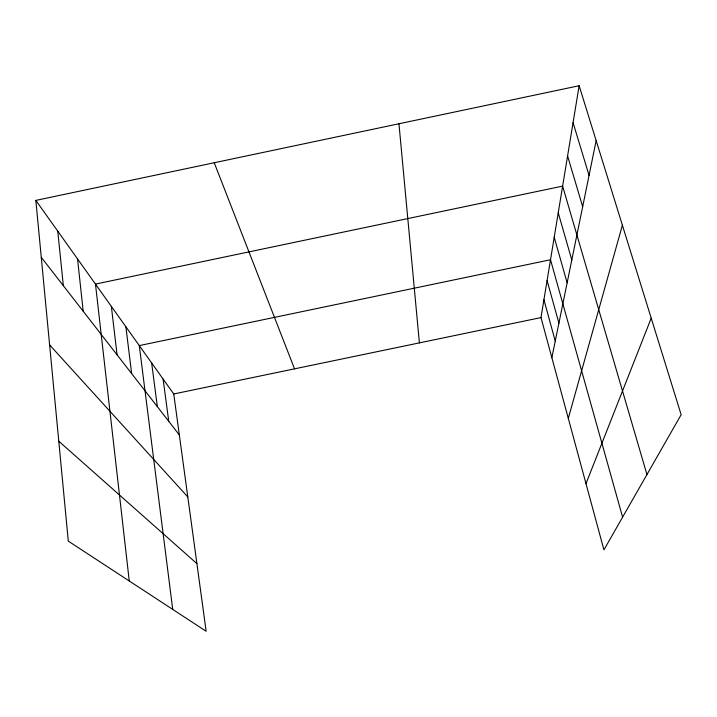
<?xml version="1.0" encoding="UTF-8"?>
<svg xmlns="http://www.w3.org/2000/svg" width="717" height="717" viewBox="0 0 717 717"><rect width="100%" height="100%" fill="white"/><g stroke="black" fill="none" stroke-linecap="round" stroke-linejoin="round"><path stroke-width="1.08" d="M579.139 85.735L681.15 414.704L603.929 549.858L540.994 317.586L579.139 85.735L35.85 200.393L68.294 541.12L206.146 631.265L173.738 393.974L35.85 200.393M551.857 357.684L596.159 140.64M568.303 418.361L622.383 225.192M585.986 483.643L651.215 318.169M173.738 393.974L540.994 317.586M58.776 441.197L196.915 563.634M49.607 344.904L187.8 496.944M41.272 257.304L179.34 434.95M214.24 162.75L294.526 368.852M573.062 122.661L589.069 175.414M567.586 155.956L582.679 206.693M646.949 474.573L562.621 186.115L95.469 284.084L129.257 580.985M558.229 212.806L571.808 259.966M554.214 237.255L567.138 282.83M622.607 517.163L550.513 259.751L139.286 345.594L172.725 609.405M547.098 280.517L558.902 323.188M543.934 299.742L555.245 341.086M163.1 379.033L168.755 421.327M151.645 362.954L157.346 406.647M125.887 326.8L131.641 373.575M111.341 306.365L117.086 354.852M77.544 258.918L83.208 311.268M57.763 231.161L63.338 285.707M398.957 123.763L419.391 342.878"/></g></svg>
